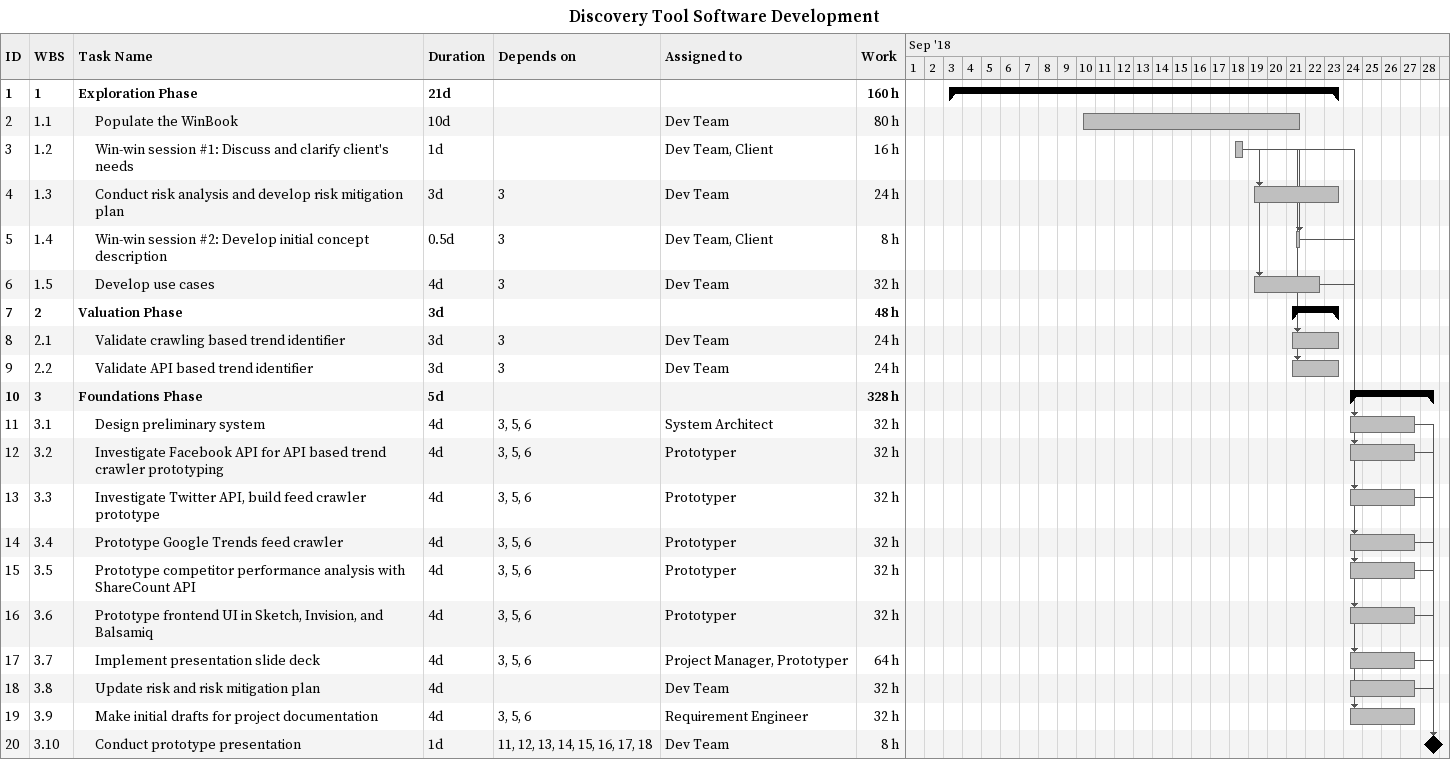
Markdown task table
Discovery Tool Software Development

| ID | WBS | Task | Duration | Start | Finish | Predecessors | Resources | Work (h) |
|---|---|---|---|---|---|---|---|---|
| 1 | 1 | **Exploration Phase** | 21d | 2018-09-03 | 2018-09-23 |  |  | 160 |
| 2 | 1.1 | Populate the WinBook | 10d | 2018-09-10 | 2018-09-21 |  | Dev Team | 80 |
| 3 | 1.2 | Win-win session #1: Discuss and clarify client's needs | 1d | 2018-09-18 | 2018-09-18 |  | Dev Team, Client | 16 |
| 4 | 1.3 | Conduct risk analysis and develop risk mitigation plan | 3d | 2018-09-19 | 2018-09-23 | 3 | Dev Team | 24 |
| 5 | 1.4 | Win-win session #2: Develop initial concept description | 0.5d | 2018-09-21 | 2018-09-21 | 3 | Dev Team, Client | 8 |
| 6 | 1.5 | Develop use cases | 4d | 2018-09-19 | 2018-09-22 | 3 | Dev Team | 32 |
| 7 | 2 | **Valuation Phase** | 3d | 2018-09-21 | 2018-09-23 |  |  | 48 |
| 8 | 2.1 | Validate crawling based trend identifier | 3d | 2018-09-21 | 2018-09-23 | 3 | Dev Team | 24 |
| 9 | 2.2 | Validate API based trend identifier | 3d | 2018-09-21 | 2018-09-23 | 3 | Dev Team | 24 |
| 10 | 3 | **Foundations Phase** | 5d | 2018-09-24 | 2018-09-28 |  |  | 328 |
| 11 | 3.1 | Design preliminary system | 4d | 2018-09-24 | 2018-09-27 | 3, 5, 6 | System Architect | 32 |
| 12 | 3.2 | Investigate Facebook API for API based trend crawler prototyping | 4d | 2018-09-24 | 2018-09-27 | 3, 5, 6 | Prototyper | 32 |
| 13 | 3.3 | Investigate Twitter API, build feed crawler prototype | 4d | 2018-09-24 | 2018-09-27 | 3, 5, 6 | Prototyper | 32 |
| 14 | 3.4 | Prototype Google Trends feed crawler | 4d | 2018-09-24 | 2018-09-27 | 3, 5, 6 | Prototyper | 32 |
| 15 | 3.5 | Prototype competitor performance analysis with ShareCount API | 4d | 2018-09-24 | 2018-09-27 | 3, 5, 6 | Prototyper | 32 |
| 16 | 3.6 | Prototype frontend UI in Sketch, Invision, and Balsamiq | 4d | 2018-09-24 | 2018-09-27 | 3, 5, 6 | Prototyper | 32 |
| 17 | 3.7 | Implement presentation slide deck | 4d | 2018-09-24 | 2018-09-27 | 3, 5, 6 | Project Manager, Prototyper | 64 |
| 18 | 3.8 | Update risk and risk mitigation plan | 4d | 2018-09-24 | 2018-09-27 |  | Dev Team | 32 |
| 19 | 3.9 | Make initial drafts for project documentation | 4d | 2018-09-24 | 2018-09-27 | 3, 5, 6 | Requirement Engineer | 32 |
| 20 | 3.10 | Conduct prototype presentation | 1d | 2018-09-28 | 2018-09-28 | 11, 12, 13, 14, 15, 16, 17, 18 | Dev Team | 8 |
